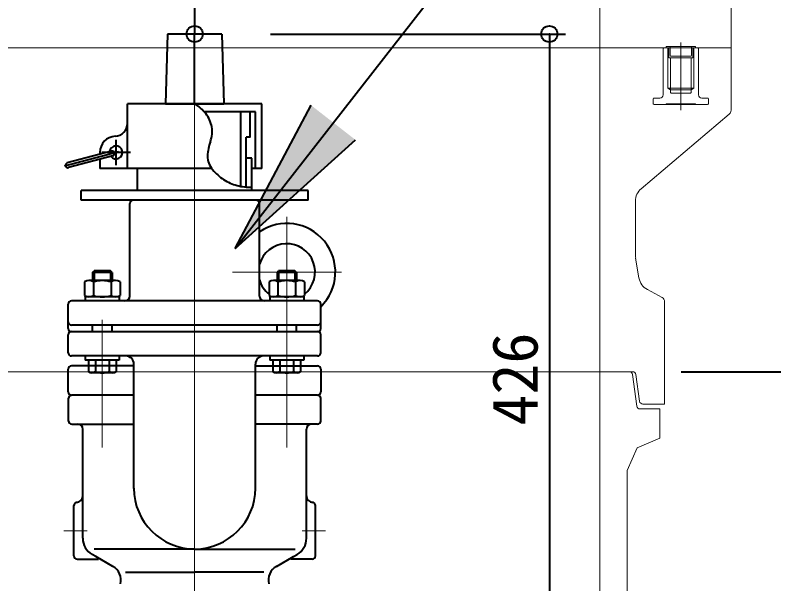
# Model space of a CAD drawing. Units: millimetres at full size, sheet at 1:20; details may follow other scales. Extents: x -5952 to 5966, y -3160 to 3160.
# Drawn here: x -794.5 to -326.4, y 2099 to 2450.1 of the extents above; entities that cross this region are included whole.
import ezdxf
from ezdxf.enums import TextEntityAlignment as Align

# ---------------------------------------------------------------- set-up
doc = ezdxf.new("R2010")
doc.units = ezdxf.units.MM
doc.header["$LTSCALE"] = 20
doc.header["$PDMODE"] = 32
doc.header["$PDSIZE"] = 10
for name, color, linetype, lineweight in [('0-5_TEMP01', 3, 'Continuous', 18), ('0-7_躯体', 7, 'Continuous', 9), ('0-9_消火栓', 2, 'Continuous', 40), ('0-C_寸法', 1, 'Continuous', 40)]:
    doc.layers.add(name, color=color, linetype=linetype, lineweight=lineweight)
doc.styles.add('ＭＳ ゴシック', font='')
doc.styles.get('ＭＳ ゴシック').set_extended_font_data('MS Gothic')

msp = doc.modelspace()

# ---------------------------------------------------------------- linework, layer by layer
at = {"layer": '0-5_TEMP01'}
for p, q in [((-683.76, 2586.35), (-683.76, 2429.98)), ((-683.77, 2484.49), (-683.77, 2214.49)), ((-683.76, 2012.48), (-683.76, 2438.49)), ((-1014.76, 2429.98), (-352.76, 2429.98)), ((-626.93, 2325.66), (-626.93, 2183.15)), ((-593.19, 2291.53), (-660.34, 2291.53)), ((-683.77, 2268.99), (-683.77, 1998.99)), ((-740.77, 2261.99), (-740.77, 2183.15)), ((-683.76, 2262.48), (-683.76, 1912.48)), ((-764.46, 2131.79), (-750.09, 2131.79)), ((-603.08, 2131.79), (-617.45, 2131.79))]:
    msp.add_line(p, q, dxfattribs=at)
at = {"layer": '0-7_躯体'}
for p, q in [((-433.76, 2479.98), (-433.76, 2429.98)), ((-352.76, 2479.98), (-352.76, 2429.98)), ((-1014.76, 2429.98), (-683.76, 2429.98)), ((-392.76, 2429.98), (-683.76, 2429.98)), ((-433.76, 2429.98), (-433.76, 2229.98)), ((-394.16, 2429.98), (-394.66, 2429.49)), ((-394.16, 2429.98), (-391.77, 2429.98)), ((-392.76, 2430.74), (-392.76, 2429.98)), ((-392.76, 2430.74), (-374.76, 2430.74)), ((-391.77, 2429.98), (-392.76, 2429.98)), ((-391.77, 2429.98), (-391.77, 2404.98)), ((-391.77, 2429.98), (-391.32, 2429.7)), ((-391.77, 2429.98), (-375.76, 2429.98)), ((-390.26, 2430.74), (-390.26, 2425.24)), ((-383.76, 2433.21), (-383.76, 2391.49)), ((-377.26, 2430.74), (-377.26, 2425.24)), ((-375.76, 2429.98), (-376.21, 2429.7)), ((-375.76, 2429.98), (-373.37, 2429.98)), ((-375.76, 2429.98), (-374.76, 2429.98)), ((-375.76, 2429.98), (-375.76, 2404.98)), ((-374.76, 2430.74), (-374.76, 2429.98)), ((-352.76, 2429.98), (-374.76, 2429.98)), ((-352.76, 2429.98), (-352.76, 2391.39)), ((-394.66, 2429.49), (-394.66, 2400.99)), ((-391.26, 2429.49), (-391.26, 2424.23)), ((-376.26, 2429.49), (-376.26, 2424.23)), ((-390.76, 2423.73), (-376.77, 2423.73)), ((-390.17, 2423.73), (-390.17, 2403.99)), ((-389.76, 2424.74), (-377.76, 2424.74)), ((-377.37, 2423.73), (-377.37, 2403.99)), ((-391.77, 2404.98), (-390.17, 2403.99)), ((-391.77, 2404.98), (-375.76, 2404.98)), ((-390.17, 2403.99), (-377.37, 2403.99)), ((-390.17, 2403.99), (-390.17, 2402.49)), ((-389.67, 2401.99), (-377.86, 2401.99)), ((-400.81, 2398.49), (-400.81, 2395.48)), ((-396.66, 2398.99), (-400.31, 2398.99)), ((-370.87, 2398.99), (-367.21, 2398.99)), ((-366.72, 2398.49), (-366.72, 2395.48)), ((-400.31, 2394.99), (-367.21, 2394.99)), ((-392.76, 2395.48), (-392.76, 2394.99)), ((-392.76, 2395.48), (-374.76, 2395.48)), ((-374.76, 2395.48), (-374.76, 2394.99)), ((-353.85, 2389.09), (-408.17, 2342.98)), ((-411.77, 2335.3), (-411.77, 2301.81)), ((-411.63, 2300.16), (-409.57, 2287.85)), ((-404.42, 2280.66), (-395.36, 2275.83)), ((-393.76, 2273.19), (-393.76, 2229.98)), ((-954.03, 2229.98), (-683.76, 2229.98)), ((-413.5, 2229.98), (-683.76, 2229.98)), ((-433.76, 2229.98), (-433.76, 2029.98)), ((-393.76, 2229.98), (-393.76, 2209.99)), ((-411, 2208.72), (-413.54, 2228.24)), ((-411.52, 2228.26), (-409.19, 2211.7)), ((-393.76, 2209.99), (-407.21, 2209.99)), ((-396.76, 2206.99), (-409.01, 2206.99)), ((-396.76, 2206.99), (-396.76, 2188.98)), ((-396.76, 2188.98), (-410.76, 2182.98)), ((-410.76, 2182.98), (-416.77, 2168.99)), ((-416.77, 2168.99), (-416.77, 2076.99))]:
    msp.add_line(p, q, dxfattribs=at)
for points in [[(-373.37, 2429.98), (-372.87, 2429.49), (-372.87, 2400.99)], [(-375.76, 2404.98), (-377.37, 2403.99), (-377.37, 2402.49)]]:
    msp.add_lwpolyline(points, dxfattribs=at)
for centre, radius, start, end in [((-391.77, 2429.49), 0.5, 0, 90), ((-375.76, 2429.49), 0.5, 90, 180), ((-389.76, 2425.24), 0.5, 180, 270), ((-377.76, 2425.24), 0.5, 270, 0), ((-390.76, 2424.23), 0.5, 180, 270), ((-376.77, 2424.23), 0.5, 270, 0), ((-389.67, 2402.49), 0.5, 180, 270), ((-377.86, 2402.49), 0.5, 270, 0), ((-400.31, 2398.49), 0.5, 90, 180), ((-396.66, 2400.99), 2, 270, 0), ((-370.87, 2400.99), 2, 180, 270), ((-367.21, 2398.49), 0.5, 0, 90), ((-400.31, 2395.48), 0.5, 180, 270), ((-367.21, 2395.48), 0.5, 270, 0), ((-355.77, 2391.39), 3, 309.805, 0), ((-401.76, 2335.3), 10, 129.806, 180), ((-401.76, 2301.81), 10, 180, 189.462), ((-399.71, 2289.49), 10, 189.462, 241.928), ((-396.76, 2273.19), 3, 0, 61.927), ((-415.52, 2227.98), 2, 7.431, 90), ((-413.5, 2227.98), 2, 7.999, 90), ((-407.21, 2211.99), 2, 187.999, 270), ((-409.01, 2208.98), 2, 187.431, 270)]:
    msp.add_arc(centre, radius, start, end, dxfattribs=at)
at = {"layer": '0-9_消火栓'}
for p, q in [((-700.52, 2438.49), (-701.85, 2395.39)), ((-667.01, 2438.49), (-700.52, 2438.49)), ((-683.76, 2395.48), (-683.76, 2438.49)), ((-667.01, 2438.49), (-665.69, 2395.39)), ((-667.01, 2438.49), (-665.69, 2395.39)), ((-642.26, 2395.39), (-725.26, 2395.39)), ((-725.26, 2355.39), (-725.26, 2395.39)), ((-701.84, 2395.48), (-665.69, 2395.48)), ((-642.26, 2355.39), (-642.26, 2395.39)), ((-646.26, 2390.39), (-677.81, 2390.39)), ((-655.26, 2344.43), (-655.26, 2390.39)), ((-649.72, 2390.39), (-649.51, 2390.19)), ((-649.51, 2375.1), (-649.51, 2390.19)), ((-646.26, 2355.39), (-646.26, 2390.39)), ((-652.01, 2344), (-652.01, 2374.9)), ((-732.26, 2357.53), (-732.26, 2373.25)), ((-730.64, 2365.83), (-764.14, 2356.86)), ((-735.07, 2366.2), (-762.35, 2358.89)), ((-742.26, 2365.39), (-742.26, 2364.27)), ((-723.44, 2365.39), (-741.05, 2365.39)), ((-734.3, 2363.3), (-761.56, 2355.99)), ((-742.26, 2361.16), (-742.26, 2355.39)), ((-648.51, 2361.89), (-652.01, 2361.89)), ((-648.51, 2341.89), (-648.51, 2361.89)), ((-673.12, 2355.39), (-742.26, 2355.39)), ((-719.01, 2341.89), (-719.01, 2355.39)), ((-642.26, 2355.39), (-648.51, 2355.39)), ((-648.51, 2341.89), (-648.51, 2355.39)), ((-613.76, 2341.89), (-753.77, 2341.89)), ((-753.77, 2335.89), (-753.77, 2341.89)), ((-613.76, 2335.89), (-613.76, 2341.89)), ((-613.76, 2335.89), (-753.77, 2335.89)), ((-723.77, 2276.7), (-723.77, 2333.89)), ((-643.76, 2276.7), (-643.76, 2333.9)), ((-746.77, 2291.2), (-746.77, 2286.2)), ((-745.76, 2292.2), (-745.76, 2286.2)), ((-735.76, 2292.2), (-745.76, 2292.2)), ((-735.76, 2292.2), (-735.76, 2286.2)), ((-734.76, 2291.2), (-735.76, 2292.2)), ((-734.76, 2291.2), (-734.76, 2286.2)), ((-632.93, 2291.2), (-632.93, 2286.2)), ((-631.93, 2292.2), (-631.93, 2286.2)), ((-621.92, 2292.2), (-631.93, 2292.2)), ((-621.92, 2292.2), (-621.92, 2286.2)), ((-620.92, 2291.2), (-621.92, 2292.2)), ((-620.92, 2291.2), (-620.92, 2286.2)), ((-751.71, 2285.41), (-751.71, 2277.01)), ((-732.55, 2286.2), (-748.98, 2286.2)), ((-746.24, 2285.41), (-746.24, 2277.01)), ((-735.29, 2285.41), (-735.29, 2277.01)), ((-729.81, 2285.41), (-729.81, 2277.01)), ((-637.88, 2285.41), (-637.88, 2277.01)), ((-618.71, 2286.2), (-635.13, 2286.2)), ((-632.4, 2285.41), (-632.4, 2277.01)), ((-621.45, 2285.41), (-621.45, 2277.01)), ((-615.97, 2285.41), (-615.97, 2277.01)), ((-730.26, 2276.2), (-751.26, 2276.2)), ((-751.26, 2276.2), (-751.26, 2273.7)), ((-730.26, 2276.2), (-730.26, 2273.7)), ((-616.42, 2276.2), (-637.42, 2276.2)), ((-637.42, 2276.2), (-637.42, 2273.7)), ((-616.42, 2276.2), (-616.42, 2273.7)), ((-761.77, 2256.7), (-761.77, 2271.7)), ((-607.93, 2273.7), (-759.77, 2273.7)), ((-605.92, 2256.7), (-605.92, 2271.7)), ((-607.93, 2258.71), (-759.76, 2258.71)), ((-746.77, 2254.7), (-746.77, 2258.71)), ((-734.76, 2254.7), (-734.76, 2258.71)), ((-632.93, 2254.7), (-632.93, 2258.71)), ((-620.92, 2254.7), (-620.92, 2258.71)), ((-761.77, 2241.7), (-761.77, 2252.7)), ((-759.77, 2254.7), (-607.92, 2254.7)), ((-605.92, 2241.7), (-605.92, 2252.7)), ((-607.93, 2239.7), (-759.76, 2239.7)), ((-751.26, 2239.7), (-751.26, 2237.2)), ((-730.26, 2239.7), (-730.26, 2237.2)), ((-637.42, 2239.7), (-637.42, 2237.2)), ((-616.42, 2239.7), (-616.42, 2237.2)), ((-721.26, 2233.53), (-759.76, 2233.53)), ((-730.26, 2237.2), (-751.26, 2237.2)), ((-749.27, 2237.2), (-749.27, 2230.01)), ((-745.01, 2237.2), (-745.01, 2230.01)), ((-736.51, 2237.2), (-736.51, 2230.01)), ((-732.26, 2237.2), (-732.26, 2230.01)), ((-721.26, 2157.8), (-721.26, 2234.7)), ((-646.26, 2157.97), (-646.26, 2234.7)), ((-646.26, 2233.53), (-607.93, 2233.53)), ((-616.42, 2237.2), (-637.42, 2237.2)), ((-635.43, 2237.2), (-635.43, 2230.01)), ((-631.17, 2237.2), (-631.17, 2230.01)), ((-622.67, 2237.2), (-622.67, 2230.01)), ((-618.42, 2237.2), (-618.42, 2230.01)), ((-761.77, 2217.53), (-761.77, 2231.53)), ((-734.39, 2229.2), (-747.14, 2229.2)), ((-620.55, 2229.2), (-633.3, 2229.2)), ((-605.92, 2231.53), (-605.92, 2217.53)), ((-721.26, 2215.53), (-759.77, 2215.53)), ((-607.93, 2215.53), (-646.26, 2215.53)), ((-761.61, 2199.53), (-761.61, 2213.53)), ((-605.92, 2199.53), (-605.92, 2213.53)), ((-759.61, 2197.53), (-721.26, 2197.53)), ((-607.93, 2197.53), (-646.26, 2197.53)), ((-752.76, 2127.11), (-752.76, 2194.53)), ((-614.76, 2127.11), (-614.76, 2194.53)), ((-610.76, 2149.29), (-611.27, 2149.29)), ((-758.26, 2116.29), (-758.26, 2147.29)), ((-609.26, 2116.29), (-609.26, 2147.29)), ((-744.83, 2115.89), (-747.03, 2117.16)), ((-683.76, 2120.47), (-745.7, 2120.47)), ((-683.76, 2120.47), (-621.83, 2120.47)), ((-622.7, 2115.89), (-620.5, 2117.16)), ((-756.26, 2114.29), (-743.13, 2114.29)), ((-734.23, 2109.77), (-744.83, 2115.89)), ((-633.31, 2109.77), (-622.7, 2115.89)), ((-611.27, 2114.29), (-624.4, 2114.29)), ((-726.48, 2106.12), (-683.76, 2106.12)), ((-641.05, 2106.12), (-683.76, 2106.12))]:
    msp.add_line(p, q, dxfattribs=at)
for points in [[(-649.51, 2375.1), (-649.72, 2374.9), (-652.01, 2374.9)], [(-734.76, 2291.2), (-746.77, 2291.2), (-745.76, 2292.2)], [(-620.92, 2291.2), (-632.93, 2291.2), (-631.93, 2292.2)]]:
    msp.add_lwpolyline(points, dxfattribs=at)
for centre, radius, start, end in [((-695.98, 2374.8), 23.95, 37.406, 59.3274), ((-692.52, 2377.07), 19.82, 11.8299, 38.2819), ((-733.26, 2383.37), 8, 273.185, 0), ((-692.11, 2378.51), 19.16, 340.4894, 7.851), ((-732.26, 2365.39), 10, 93.185, 180), ((-732.26, 2365.39), 4, 217.024, 172.976), ((-642.25, 2360.85), 33.73, 160.4893, 176.0285), ((-734.68, 2364.75), 1.5, 285, 105), ((-661.83, 2363.77), 14.07, 182.4083, 219.6681), ((-761.96, 2357.44), 1.5, 105, 285), ((-651.41, 2371.62), 27.11, 218.3958, 237.7464), ((-649.61, 2373.76), 29.89, 237.0063, 254.5462), ((-649.51, 2375.03), 31.14, 254.9956, 271.8338), ((-721.77, 2333.89), 2, 90, 180), ((-645.76, 2333.89), 2, 0, 90), ((-626.93, 2291.53), 30, 314.427, 124.152), ((-626.93, 2291.53), 17.5, 308.734, 164.233), ((-748.98, 2281.12), 5.08, 57.419, 122.581), ((-740.77, 2267.07), 19.14, 73.374, 106.626), ((-732.55, 2281.12), 5.08, 57.419, 122.581), ((-626.93, 2291.53), 17.5, 195.767, 231.265), ((-635.13, 2281.12), 5.08, 57.419, 122.581), ((-626.93, 2267.07), 19.14, 73.374, 106.626), ((-618.71, 2281.12), 5.08, 57.419, 122.581), ((-748.98, 2281.28), 5.08, 237.419, 302.581), ((-740.77, 2295.34), 19.14, 253.374, 286.626), ((-732.55, 2281.28), 5.08, 237.419, 302.581), ((-726.77, 2276.7), 3, 270, 0), ((-640.77, 2276.7), 3, 180, 270), ((-635.13, 2281.28), 5.08, 237.419, 302.581), ((-626.93, 2295.34), 19.14, 253.374, 286.626), ((-618.71, 2281.28), 5.08, 237.419, 302.581), ((-759.76, 2271.7), 2, 90, 180), ((-607.93, 2271.7), 2, 0, 90), ((-759.76, 2260.7), 2, 180, 270), ((-759.76, 2256.7), 2, 180, 270), ((-607.93, 2260.7), 2, 270, 0), ((-607.93, 2256.7), 2, 270, 0), ((-759.76, 2252.7), 2, 90, 180), ((-607.93, 2252.7), 2, 0, 90), ((-759.76, 2241.7), 2, 180, 270), ((-726.26, 2234.7), 5, 0, 90), ((-641.27, 2234.7), 5, 90, 180), ((-607.93, 2241.7), 2, 270, 0), ((-759.76, 2231.53), 2, 90, 180), ((-607.93, 2231.53), 2, 0, 90), ((-747.14, 2232.43), 3.22, 228.74, 311.26), ((-740.77, 2240.89), 11.69, 248.679, 291.321), ((-734.39, 2232.43), 3.22, 228.74, 311.26), ((-633.3, 2232.43), 3.22, 228.74, 311.26), ((-626.93, 2240.89), 11.69, 248.679, 291.321), ((-620.55, 2232.43), 3.22, 228.74, 311.26), ((-759.76, 2217.53), 2, 180, 270), ((-759.61, 2213.53), 2, 90, 180), ((-607.93, 2217.53), 2, 270, 0), ((-607.93, 2213.53), 2, 0, 90), ((-759.61, 2199.53), 2, 180, 270), ((-755.76, 2194.53), 3, 0, 90), ((-611.77, 2194.53), 3, 90, 180), ((-607.93, 2199.53), 2, 270, 0), ((-683.76, 2157.97), 37.5, 180, 0), ((-756.26, 2147.29), 2, 90, 180), ((-756.77, 2153.29), 4, 270, 0), ((-610.76, 2153.29), 4, 180, 270), ((-611.27, 2147.29), 2, 0, 90), ((-741.27, 2127.11), 11.5, 180, 240), ((-626.26, 2127.11), 11.5, 300, 0), ((-756.26, 2116.29), 2, 180, 270), ((-611.27, 2116.29), 2, 270, 0), ((-739.23, 2101.11), 10, 347.697, 60), ((-628.31, 2101.11), 10, 120, 192.303)]:
    msp.add_arc(centre, radius, start, end, dxfattribs=at)
at = {"layer": '0-C_寸法'}
for p, q in [((-658.77, 2306.15), (-363.76, 2684.24)), ((-683.76, 2522.98), (-683.76, 2438.49)), ((-637.01, 2438.49), (-454.9, 2438.49)), ((-464.9, 2438.49), (-464.9, 2012.48)), ((-658.77, 2306.15), (-611.88, 2394.47)), ((-658.77, 2306.15), (-584.5, 2373.11)), ((-383.5, 2229.98), (-163.92, 2229.98)), ((-383.5, 2229.98), (-163.92, 2229.98))]:
    msp.add_line(p, q, dxfattribs=at)
for p in [(-683.76, 2438.49), (-464.9, 2438.49)]:
    msp.add_point(p, dxfattribs=at)
msp.add_solid([(-611.88, 2394.47), (-584.5, 2373.11), (-658.77, 2306.15)], dxfattribs=at)

# ---------------------------------------------------------------- texts
at = {"layer": '0-C_寸法', "style": 'ＭＳ ゴシック'}
msp.add_text('426', height=28.15, rotation=90, dxfattribs=at).set_placement((-463.68, 2196.68), align=Align.BOTTOM_LEFT)

doc.saveas('drawing.dxf')
